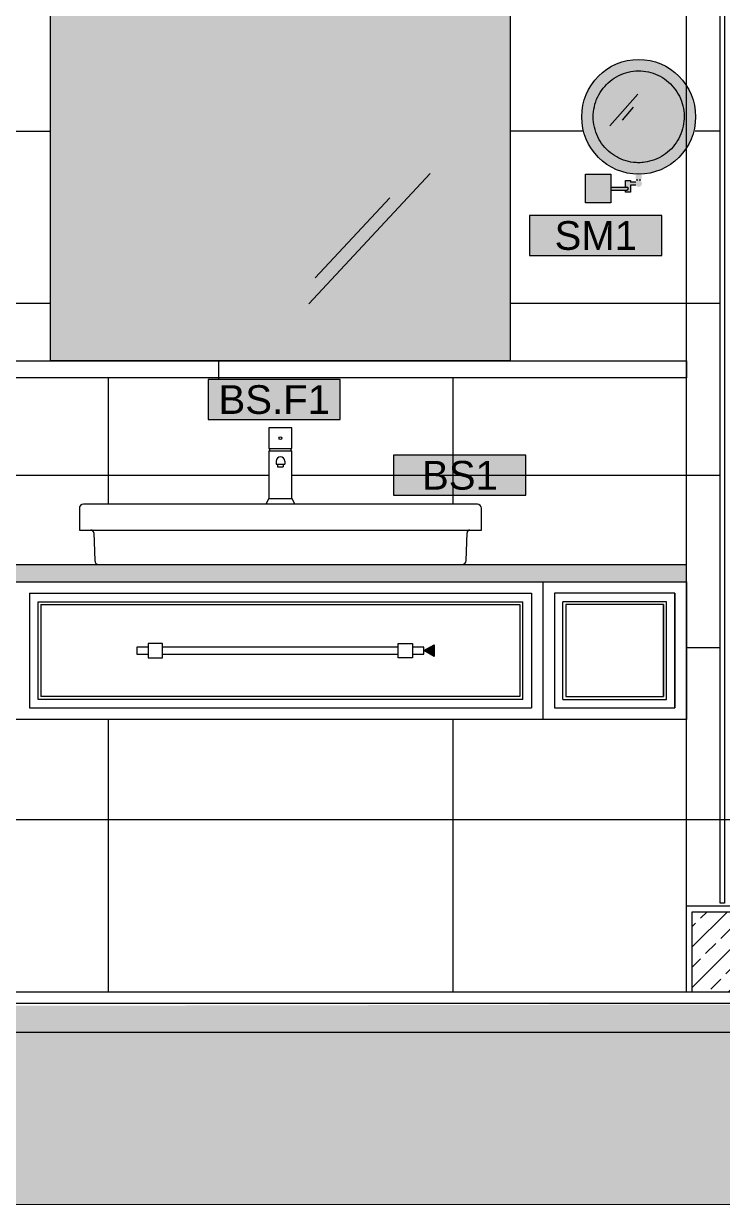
# Model space of a CAD drawing. Header units: millimetres. Extents: x -3207095 to 15275363, y 3702017 to 4798027.
# Drawn here: x 705291.5 to 705474, y 4470501.1 to 4470809.7 of the extents above; entities that cross this region are included whole.
import ezdxf
from ezdxf.enums import TextEntityAlignment as Align

# ---------------------------------------------------------------- set-up
doc = ezdxf.new("R2010")
doc.units = ezdxf.units.MM
doc.linetypes.add('DUZ', pattern=[500, 500])
doc.layers.get('0').update_dxf_attribs({"color": 1, "linetype": 'DUZ'})
for name, color, linetype in [('a_cam', 161, 'Continuous'), ('a_duvar_tarama', 253, 'Continuous'), ('a_kolon', 4, 'Continuous'), ('a_kolon_tarama', 252, 'Continuous'), ('a_metal', 72, 'Continuous'), ('a_mobilya', 1, 'Continuous'), ('a_mobilya_tarama', 253, 'Continuous'), ('a_seramik', 241, 'Continuous'), ('a_vitrifiye', 195, 'Continuous'), ('a_yazi', 105, 'Continuous'), ('a_zemin_kaplama', 30, 'Continuous')]:
    doc.layers.add(name, color=color, linetype=linetype)
doc.layers.add('iç duvar', color=7, linetype='Continuous', lineweight=50)
doc.styles.add('KOD', font='arial.ttf')

# ---------------------------------------------------------------- blocks, each defined once
blk = doc.blocks.new('TRASAYNA-GOR')
at = {"ltscale": 5}
h = blk.add_hatch(color=255, dxfattribs=at)
edge = h.paths.add_edge_path()
edge.add_ellipse((92.3, 150.1), major_axis=(0, -100), ratio=0.991264, start_angle=0, end_angle=360)
h = blk.add_hatch(color=255, dxfattribs=at)
h.paths.add_polyline_path([(44, 50), (0, 50), (0, 0), (44, 0)])
h.paths.add_polyline_path([(44, 27.5), (44, 22.5), (71.9, 22.5, 1), (71.9, 27.5)])
h.paths.add_polyline_path([(69.2, 27.5), (71.9, 27.5, -1), (71.9, 22.5), (69.2, 22.5), (69.2, 18.7), (78.2, 18.7), (78.2, 31), (87.4, 31, -0.116908), (86.8, 33.5, -0.116908), (87.4, 36), (78.2, 36), (78.2, 39.2), (69.2, 39.2)])
h.paths.add_polyline_path([(86.8, 33.5, 1), (97.9, 33.5, 1)])
h.paths.add_polyline_path([(97.3, 41.2), (97.3, 50.1), (87.3, 50.1), (87.3, 41.2)])
h.paths.add_polyline_path([(89.8, 41.2), (89.8, 38.5, -0.237057), (94.8, 38.5), (94.8, 41.2)])
for p, q in [((91.1, 189.8), (42.3, 134.2)), ((83, 166.8), (63.3, 144))]:
    blk.add_line(p, q, dxfattribs=at)
for p, q in [((89.8, 38.5), (89.8, 41.2)), ((94.8, 38.5), (94.8, 41.2)), ((44, 27.5), (71.9, 27.5)), ((44, 22.5), (71.9, 22.5)), ((87.4, 36), (78.2, 36)), ((87.4, 31), (78.2, 31))]:
    blk.add_line(p, q)
blk.add_lwpolyline([(0, 50), (44, 50), (44, 0), (0, 0)], close=True)
for points in [[(69.2, 27.5), (69.2, 39.2), (78.2, 39.2), (78.2, 36)], [(78.2, 31), (78.2, 18.7), (69.2, 18.7), (69.2, 22.5)]]:
    blk.add_lwpolyline(points)
blk.add_arc((71.9, 25), 2.5, 270, 90)
blk.add_ellipse((92.3, 150.1), major_axis=(0, -100), ratio=0.991264, dxfattribs=at)
blk.add_open_spline([(92.3, 70.1), (95.8, 70.1), (99.3, 70.4), (108.6, 71.6), (114.3, 73.1), (125.4, 77.2), (130.7, 79.9), (140.5, 86.4), (145.1, 90.2), (153.3, 98.8), (156.9, 103.5), (163, 113.7), (165.5, 119.2), (169.3, 130.5), (170.5, 136.4), (171.7, 148.3), (171.6, 154.3), (170.1, 166.2), (168.7, 172), (164.6, 183.2), (162, 188.6), (155.5, 198.6), (151.8, 203.3), (143.3, 211.6), (138.7, 215.3), (128.6, 221.5), (123.2, 224), (112.1, 227.8), (106.3, 229.1), (94.6, 230.3), (88.7, 230.3), (77, 228.8), (71.2, 227.5), (60.2, 223.5), (54.8, 220.8), (44.9, 214.4), (40.3, 210.7), (32, 202.2), (28.3, 197.5), (22.1, 187.4), (19.5, 182), (15.6, 170.7), (14.3, 164.8), (13, 152.9), (13, 146.9), (14.4, 135.1), (15.7, 129.2), (19.7, 117.9), (22.2, 112.5), (28.5, 102.4), (32.2, 97.7), (40.6, 89.3), (45.2, 85.6), (55.2, 79.2), (60.5, 76.6), (71.6, 72.7), (77.4, 71.3), (86.3, 70.3), (89.3, 70.1), (92.3, 70.1)], degree=3, knots=[0, 0, 0, 0, 0.132498, 0.132498, 0.356027, 0.356027, 0.579556, 0.579556, 0.803084, 0.803084, 1.026613, 1.026613, 1.250142, 1.250142, 1.473671, 1.473671, 1.697199, 1.697199, 1.920728, 1.920728, 2.144257, 2.144257, 2.367785, 2.367785, 2.591314, 2.591314, 2.814843, 2.814843, 3.038372, 3.038372, 3.2619, 3.2619, 3.485429, 3.485429, 3.708958, 3.708958, 3.932486, 3.932486, 4.156015, 4.156015, 4.379544, 4.379544, 4.603073, 4.603073, 4.826601, 4.826601, 5.05013, 5.05013, 5.273659, 5.273659, 5.497187, 5.497187, 5.720716, 5.720716, 5.944245, 5.944245, 6.167774, 6.167774, 6.283185, 6.283185, 6.283185, 6.283185], dxfattribs=at)
blk = doc.blocks.new('LAV')
for p, q in [((44288.9, 5908), (44288.9, 5870)), ((44981.9, 5915), (44295.9, 5915)), ((44988.9, 5870), (44988.9, 5908)), ((44288.9, 5870), (44308.9, 5870)), ((44308.9, 5870), (44968.9, 5870)), ((44313.9, 5865), (44315.6, 5816.7)), ((44962.2, 5816.7), (44963.9, 5865)), ((44968.9, 5870), (44988.9, 5870)), ((44322.6, 5810), (44955.3, 5810))]:
    blk.add_line(p, q)
for centre, radius, start, end in [((44295.9, 5908), 7, 90, 180), ((44981.9, 5908), 7, 0, 90), ((44308.9, 5865), 5, 0, 90), ((44968.9, 5865), 5, 90, 180), ((44322.6, 5817), 7, 182, 270), ((44955.3, 5817), 7, 270, 358)]:
    blk.add_arc(centre, radius, start, end)

msp = doc.modelspace()

# ---------------------------------------------------------------- hatches: boundary and pattern name
for points in [[(705423.64, 4470749.13), (705458.14, 4470749.13), (705458.14, 4470759.6), (705423.64, 4470759.6)], [(705339.66, 4470706.25), (705374.16, 4470706.25), (705374.16, 4470716.71), (705339.66, 4470716.71)], [(705388.13, 4470686.46), (705422.63, 4470686.46), (705422.63, 4470696.92), (705388.13, 4470696.92)]]:
    msp.add_hatch(color=255).paths.add_polyline_path(points)
at = {"layer": 'a_duvar_tarama'}
h = msp.add_hatch(dxfattribs=at)
h.set_pattern_fill('ANSI33', color=256, scale=30, style=0)
h.set_pattern_definition([(45, (699742.041, 4470847.719), (-5.303301, 5.303301), []), (45, (699747.344, 4470847.719), (-5.303301, 5.303301), [3.75, -1.875])])
h.paths.add_polyline_path([(705481.7, 4470577.62), (705466.1, 4470577.62), (705466.1, 4470556.62), (705481.7, 4470556.62)])
at = {"layer": 'a_kolon_tarama'}
h = msp.add_hatch(dxfattribs=at)
h.set_pattern_fill('AR-CONC', color=256, scale=0.75, style=0)
h.set_pattern_definition([(130, (710069.8123, 4470847.7187), (-5.3794514, -0.470641), [0.5625, -6.1875]), (185, (710069.8123, 4470847.7187), (1.040635, 5.641441), [0.45, -4.95]), (79.5486, (710069.364, 4470847.6794), (-4.3388204, 5.1707966), [0.4780514, -5.258566]), (133.8158, (710069.812, 4470849.2187), (-8.004308, -1.241393), [0.84375, -9.28125]), (83.3644, (710069.145, 4470849.115), (-7.00997, 7.305884), [0.717077, -7.887848]), (188.8158, (710069.812, 4470849.219), (-7.009965, 7.30589), [0.675, -7.425]), (159, (710069.0623, 4470848.8437), (-4.476803, -3.0196417), [0.5625, -6.1875]), (214, (710069.0623, 4470848.8437), (-1.824865, 5.4386253), [0.45, -4.95]), (108.5486, (710068.689, 4470848.592), (-6.3016697, 2.4189787), [0.4780514, -5.258566]), (142.5, (710069.8123, 4470847.7187), (-0.0911989, 2.4967039), [0, -4.89, 0, -5.025, 0, -4.96875]), (172.5, (710069.8123, 4470847.7187), (-1.9730215, 2.9580878), [0, -2.865, 0, -4.7775, 0, -1.89375]), (212.5, (710071.4848, 4470847.7187), (-4.0036683, -0.1691615), [0, -1.875, 0, -5.85, 0, -7.7625]), (222.5, (710072.2348, 4470847.7187), (-4.3738963, 0.7507874), [0, -2.4375, 0, -3.885, 0, -5.5125])])
h.paths.add_polyline_path([(704799.87, 4470552.12), (704797.7, 4470546.12), (705618.2, 4470546.12), (705618.2, 4470553.62)])
msp.add_hatch(color=256, dxfattribs=at).paths.add_polyline_path([(704778.2, 4470546.12), (706413.2, 4470546.12), (706413.2, 4470501.12), (704778.2, 4470501.12)])
at = {"layer": 'a_mobilya'}
h = msp.add_hatch(color=256, dxfattribs=at)
h.set_gradient(color1=(173, 173, 173), one_color=1, tint=1)
h.paths.add_polyline_path([(705298.55, 4470721.62), (705298.55, 4470916.62), (705418.55, 4470916.62), (705418.55, 4470721.62)])
at = {"layer": 'a_mobilya_tarama'}
msp.add_hatch(color=256, dxfattribs=at).paths.add_polyline_path([(705464.6, 4470668.37), (705252.5, 4470668.37), (705252.5, 4470663.87), (705464.6, 4470663.87)])
at = {"layer": 'a_yazi'}
msp.add_hatch(color=256, dxfattribs=at).paths.add_polyline_path([(705398.73, 4470647.37), (705398.73, 4470644.35), (705396, 4470645.86)])

# ---------------------------------------------------------------- linework, layer by layer
at = {"layer": 'a_cam', "flags": 128}
msp.add_lwpolyline([(705473.37, 4470579.87), (705473.37, 4470863.37), (705474.57, 4470863.37), (705474.57, 4470579.87)], close=True, dxfattribs=at)
at = {"layer": 'a_kolon'}
msp.add_line((705088.78, 4470546.12), (706413.2, 4470546.12), dxfattribs=at)
at = {"layer": 'a_metal'}
for points in [[(705324.05, 4470646.77), (705321.05, 4470646.77), (705321.05, 4470644.97), (705324.05, 4470644.97)], [(705389.3, 4470646.77), (705327.8, 4470646.77)], [(705393.05, 4470644.97), (705396.05, 4470644.97), (705396.05, 4470646.77), (705393.05, 4470646.77)], [(705327.8, 4470644.97), (705389.3, 4470644.97)]]:
    msp.add_lwpolyline(points, dxfattribs=at)
for points in [[(705324.05, 4470643.99), (705327.8, 4470643.99), (705327.8, 4470647.74), (705324.05, 4470647.74)], [(705393.05, 4470643.99), (705389.3, 4470643.99), (705389.3, 4470647.74), (705393.05, 4470647.74)]]:
    msp.add_lwpolyline(points, close=True, dxfattribs=at)
at = {"layer": 'a_mobilya'}
for p, q in [((705365.96, 4470736.54), (705397.67, 4470770.55)), ((705367.65, 4470743.3), (705387.17, 4470764.23)), ((705252.5, 4470721.62), (705464.6, 4470721.62)), ((705464.6, 4470721.62), (705464.6, 4470717.12)), ((705464.6, 4470717.12), (705252.5, 4470717.12)), ((705252.5, 4470668.37), (705464.6, 4470668.37)), ((705427.1, 4470663.87), (705427.1, 4470627.87)), ((705293, 4470660.87), (705293, 4470630.87)), ((705295.25, 4470633.12), (705295.25, 4470658.62)), ((705421.85, 4470633.12), (705421.85, 4470658.62)), ((705424.1, 4470660.87), (705424.1, 4470630.87)), ((705430.1, 4470660.87), (705430.1, 4470630.87)), ((705432.35, 4470633.12), (705432.35, 4470658.62)), ((705459.35, 4470633.12), (705459.35, 4470658.62)), ((705461.6, 4470660.87), (705461.6, 4470630.87)), ((705296, 4470657.87), (705296, 4470633.87)), ((705421.1, 4470657.87), (705421.1, 4470633.87)), ((705433.1, 4470657.87), (705433.1, 4470633.87)), ((705458.6, 4470657.87), (705458.6, 4470633.87)), ((705293, 4470630.87), (705424.1, 4470630.87))]:
    msp.add_line(p, q, dxfattribs=at)
for points in [[(705298.55, 4470721.62), (705298.55, 4470916.62), (705418.55, 4470916.62), (705418.55, 4470721.62)], [(705252.5, 4470663.87), (705464.6, 4470663.87), (705464.6, 4470627.87), (705252.5, 4470627.87)]]:
    msp.add_lwpolyline(points, close=True, dxfattribs=at)
for points in [[(705293, 4470660.87), (705424.1, 4470660.87)], [(705295.25, 4470658.62), (705421.85, 4470658.62)], [(705430.1, 4470630.87), (705461.6, 4470630.87), (705461.6, 4470660.87), (705430.1, 4470660.87)], [(705432.35, 4470633.12), (705459.35, 4470633.12), (705459.35, 4470658.62), (705432.35, 4470658.62)], [(705296, 4470657.87), (705421.1, 4470657.87)], [(705433.1, 4470633.87), (705458.6, 4470633.87), (705458.6, 4470657.87), (705433.1, 4470657.87)], [(705421.1, 4470633.87), (705296, 4470633.87)], [(705421.85, 4470633.12), (705295.25, 4470633.12)], [(705466.1, 4470556.62), (705466.1, 4470577.62), (705481.7, 4470577.62), (705481.7, 4470556.62)]]:
    msp.add_lwpolyline(points, dxfattribs=at)
at = {"layer": 'a_seramik'}
for p, q in [((705464.6, 4470556.62), (705464.6, 4470931.62)), ((705252.5, 4470781.62), (705298.55, 4470781.62)), ((705437.42, 4470781.62), (705418.55, 4470781.62)), ((705473.37, 4470781.62), (705466.83, 4470781.62)), ((705298.55, 4470736.62), (705155, 4470736.62)), ((705473.37, 4470736.62), (705418.55, 4470736.62)), ((705342.5, 4470716.71), (705342.5, 4470721.62)), ((705313.55, 4470717.12), (705313.55, 4470684.12)), ((705403.55, 4470717.12), (705403.55, 4470684.12)), ((705355.55, 4470691.62), (705155, 4470691.62)), ((705464.6, 4470691.62), (705361.55, 4470691.62)), ((705473.37, 4470691.62), (705464.6, 4470691.62)), ((705473.37, 4470646.62), (705464.6, 4470646.62)), ((705313.55, 4470627.87), (705313.55, 4470556.62)), ((705403.55, 4470627.87), (705403.55, 4470556.62)), ((705464.6, 4470601.62), (705252.5, 4470601.62)), ((705483.2, 4470601.62), (705464.6, 4470601.62))]:
    msp.add_line(p, q, dxfattribs=at)
msp.add_lwpolyline([(705464.6, 4470556.62), (705464.6, 4470579.12), (705483.2, 4470579.12), (705483.2, 4470556.62)], dxfattribs=at)
at = {"layer": 'a_vitrifiye'}
for p, q in [((705355.55, 4470698.66), (705361.55, 4470698.66)), ((705355.55, 4470698.07), (705361.55, 4470698.07)), ((705357.42, 4470695.37), (705357.42, 4470694.62)), ((705357.42, 4470694.62), (705359.67, 4470694.62)), ((705357.8, 4470694.62), (705357.8, 4470693.87)), ((705357.8, 4470693.87), (705359.3, 4470693.87)), ((705359.3, 4470694.62), (705359.3, 4470693.87)), ((705359.67, 4470695.37), (705359.67, 4470694.62))]:
    msp.add_line(p, q, dxfattribs=at)
for points in [[(705361.55, 4470698.66), (705361.55, 4470704.06), (705355.55, 4470704.06), (705355.55, 4470703.61)], [(705355.55, 4470703.61), (705355.55, 4470698.66)], [(705355.7, 4470698.66), (705355.7, 4470698.07)], [(705361.4, 4470698.07), (705361.4, 4470698.66)], [(705355.55, 4470698.07), (705355.55, 4470685.62)], [(705361.55, 4470685.62), (705361.55, 4470698.07)]]:
    msp.add_lwpolyline(points, dxfattribs=at)
msp.add_lwpolyline([(705362.3, 4470684.12), (705354.8, 4470684.12), (705355.55, 4470685.62), (705361.55, 4470685.62)], close=True, dxfattribs=at)
msp.add_circle((705358.55, 4470701.37), 0.375, dxfattribs=at)
msp.add_arc((705358.55, 4470695.37), 1.12, 0, 180, dxfattribs=at)
at = {"layer": 'a_yazi'}
for points in [[(705423.64, 4470749.13), (705458.14, 4470749.13), (705458.14, 4470759.6), (705423.64, 4470759.6)], [(705339.66, 4470706.25), (705374.16, 4470706.25), (705374.16, 4470716.71), (705339.66, 4470716.71)], [(705388.13, 4470686.46), (705422.63, 4470686.46), (705422.63, 4470696.92), (705388.13, 4470696.92)], [(705398.73, 4470647.37), (705398.73, 4470644.35), (705396, 4470645.86)]]:
    msp.add_lwpolyline(points, close=True, dxfattribs=at)
at = {"layer": 'a_zemin_kaplama'}
for p, q in [((705618.2, 4470556.62), (704838.2, 4470556.62)), ((705618.2, 4470553.62), (704838.2, 4470553.62))]:
    msp.add_line(p, q, dxfattribs=at)
at = {"layer": 'Defpoints', "ltscale": 5}
msp.add_lwpolyline([(705464.6, 4470717.12), (705252.5, 4470717.12), (705252.5, 4470721.62), (705464.6, 4470721.62)], close=True, dxfattribs=at)
at = {"layer": 'iç duvar', "color": 7, "lineweight": 18}
msp.add_lwpolyline([(704778.2, 4470546.12), (706413.2, 4470546.12), (706413.2, 4470501.12), (704778.2, 4470501.12)], close=True, dxfattribs=at)

# ---------------------------------------------------------------- block references
at = {"layer": 'a_mobilya', "xscale": 0.15, "yscale": 0.15, "zscale": 0.15}
msp.add_blockref('TRASAYNA-GOR', (705438.27, 4470762.87), dxfattribs=at)
at = {"layer": 'a_vitrifiye', "xscale": 0.15, "yscale": 0.15, "zscale": 0.15}
msp.add_blockref('LAV', (698662.71, 4469796.87), dxfattribs=at)

# ---------------------------------------------------------------- texts
at = {"layer": 'a_yazi', "style": 'KOD'}
for tag, p in [('SM1', (705440.93, 4470754.36)), ('BS.F1', (705356.95, 4470711.48)), ('BS1', (705405.43, 4470691.69))]:
    msp.add_attdef(tag, text='CG', height=7.5, dxfattribs=at).set_placement(p, align=Align.MIDDLE)

doc.saveas('drawing.dxf')
